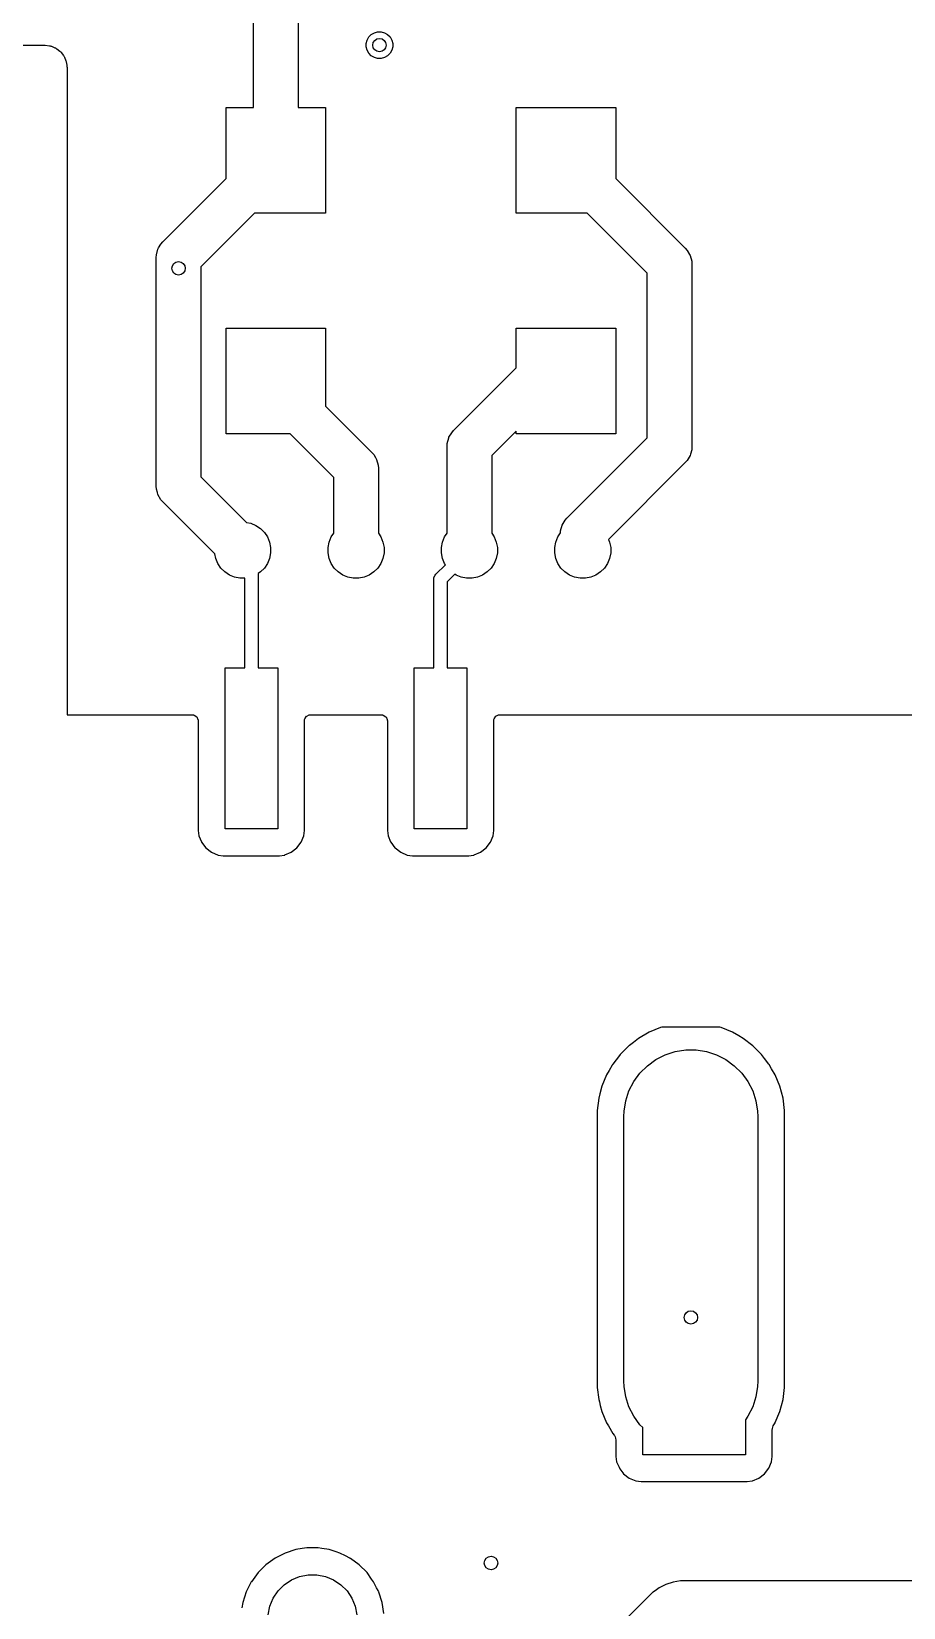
# Model space of a CAD drawing. Header units: inches. Extents: x 1.32 to 5.22, y -7.01 to -1.14.
# Drawn here: x 3.414 to 4.183, y -5.216 to -3.827 of the extents above; entities that cross this region are included whole.
import ezdxf

# ---------------------------------------------------------------- set-up
doc = ezdxf.new("R2010")
doc.units = ezdxf.units.IN
doc.header["$MEASUREMENT"] = 0
doc.layers.add('B.Cu', color=153, linetype='CONTINUOUS', true_color=0x4d7fc4)

msp = doc.modelspace()

# ---------------------------------------------------------------- linework, layer by layer
at = {"layer": 'B.Cu', "linetype": 'CONTINUOUS'}
for p, q in [((3.6094, -3.8936), (3.6094, -3.7992)), ((3.6488, -3.7992), (3.6488, -3.8936)), ((3.7088, -3.837), (3.7096, -3.8341)), ((3.7096, -3.8341), (3.7111, -3.8314)), ((3.7111, -3.8314), (3.7133, -3.8292)), ((3.7133, -3.8292), (3.716, -3.8277)), ((3.716, -3.8277), (3.7189, -3.8269)), ((3.7189, -3.8269), (3.722, -3.8269)), ((3.722, -3.8269), (3.725, -3.8277)), ((3.725, -3.8277), (3.7277, -3.8292)), ((3.7277, -3.8292), (3.7298, -3.8314)), ((3.7298, -3.8314), (3.7314, -3.8341)), ((3.7314, -3.8341), (3.7322, -3.837)), ((3.0906, -3.8386), (3.4247, -3.8386)), ((3.4247, -3.8386), (3.425, -3.8386)), ((3.425, -3.8386), (3.4254, -3.8386)), ((3.4254, -3.8386), (3.4257, -3.8386)), ((3.4257, -3.8386), (3.4293, -3.8391)), ((3.4293, -3.8391), (3.43, -3.8393)), ((3.43, -3.8393), (3.4306, -3.8394)), ((3.4306, -3.8394), (3.4312, -3.8396)), ((3.4312, -3.8396), (3.4342, -3.8409)), ((3.4342, -3.8409), (3.4347, -3.8411)), ((3.4347, -3.8411), (3.4353, -3.8415)), ((3.4353, -3.8415), (3.4358, -3.8418)), ((3.4358, -3.8418), (3.4384, -3.8438)), ((3.4384, -3.8438), (3.4388, -3.8442)), ((3.4388, -3.8442), (3.4393, -3.8446)), ((3.4393, -3.8446), (3.4397, -3.8451)), ((3.4397, -3.8451), (3.4417, -3.8477)), ((3.4417, -3.8477), (3.442, -3.8482)), ((3.442, -3.8482), (3.4423, -3.8487)), ((3.4423, -3.8487), (3.4426, -3.8493)), ((3.4426, -3.8493), (3.4438, -3.8523)), ((3.7088, -3.8401), (3.7088, -3.837)), ((3.7096, -3.8431), (3.7088, -3.8401)), ((3.7111, -3.8458), (3.7096, -3.8431)), ((3.7133, -3.848), (3.7111, -3.8458)), ((3.716, -3.8495), (3.7133, -3.848)), ((3.7189, -3.8503), (3.716, -3.8495)), ((3.725, -3.8495), (3.722, -3.8503)), ((3.7277, -3.848), (3.725, -3.8495)), ((3.7298, -3.8458), (3.7277, -3.848)), ((3.7314, -3.8431), (3.7298, -3.8458)), ((3.7322, -3.8401), (3.7314, -3.8431)), ((3.7322, -3.837), (3.7322, -3.8401)), ((3.4438, -3.8523), (3.444, -3.8529)), ((3.444, -3.8529), (3.4442, -3.8535)), ((3.4442, -3.8535), (3.4443, -3.8541)), ((3.4443, -3.8541), (3.4447, -3.8568)), ((3.4447, -3.8568), (3.4447, -3.8568)), ((3.4447, -3.8568), (3.4448, -3.8578)), ((3.4448, -3.8578), (3.4449, -3.8581)), ((3.4449, -3.8581), (3.4449, -3.8584)), ((3.4449, -3.8584), (3.4449, -3.8587)), ((3.4449, -3.8587), (3.4449, -4.4291)), ((3.722, -3.8503), (3.7189, -3.8503)), ((3.5852, -3.9563), (3.5852, -3.8936)), ((3.5852, -3.8936), (3.6094, -3.8936)), ((3.6488, -3.8936), (3.673, -3.8936)), ((3.673, -3.8936), (3.673, -3.9869)), ((3.8411, -3.9869), (3.8411, -3.8936)), ((3.8411, -3.8936), (3.9289, -3.8936)), ((3.9289, -3.8936), (3.9289, -3.9563)), ((3.5294, -4.0121), (3.5852, -3.9563)), ((3.9289, -3.9563), (3.9903, -4.0177)), ((3.6103, -3.9869), (3.563, -4.0342)), ((3.673, -3.9869), (3.6103, -3.9869)), ((3.9038, -3.9869), (3.8411, -3.9869)), ((3.9567, -4.0398), (3.9038, -3.9869)), ((3.5257, -4.0174), (3.5277, -4.014)), ((3.5277, -4.014), (3.5294, -4.0121)), ((3.5277, -4.014), (3.5277, -4.014)), ((3.5236, -4.026), (3.5238, -4.0235)), ((3.5236, -4.0354), (3.5236, -4.026)), ((3.5238, -4.0235), (3.5251, -4.0185)), ((3.5238, -4.0235), (3.5238, -4.0235)), ((3.5251, -4.0185), (3.5257, -4.0174)), ((3.9903, -4.0177), (3.992, -4.0196)), ((3.992, -4.0196), (3.992, -4.0196)), ((3.992, -4.0196), (3.9941, -4.0232)), ((3.9941, -4.0232), (3.9946, -4.0241)), ((3.9946, -4.0241), (3.9959, -4.029)), ((3.9959, -4.029), (3.9959, -4.029)), ((3.9959, -4.029), (3.9961, -4.0316)), ((3.5236, -4.2275), (3.5236, -4.0354)), ((3.563, -4.0342), (3.563, -4.0354)), ((3.563, -4.0354), (3.563, -4.2194)), ((3.9567, -4.1848), (3.9567, -4.0398)), ((3.9961, -4.0316), (3.9961, -4.1929)), ((3.5852, -4.1814), (3.5852, -4.0881)), ((3.5852, -4.0881), (3.673, -4.0881)), ((3.673, -4.0881), (3.673, -4.157)), ((3.8411, -4.1232), (3.8411, -4.0881)), ((3.8411, -4.0881), (3.9289, -4.0881)), ((3.9289, -4.0881), (3.9289, -4.1814)), ((3.7859, -4.1784), (3.8411, -4.1232)), ((3.673, -4.157), (3.7137, -4.1977)), ((3.6417, -4.1814), (3.5852, -4.1814)), ((3.6801, -4.2198), (3.6417, -4.1814)), ((3.7818, -4.1844), (3.7842, -4.1804)), ((3.7842, -4.1804), (3.7859, -4.1784)), ((3.7842, -4.1804), (3.7842, -4.1804)), ((3.8411, -4.1789), (3.8195, -4.2005)), ((3.8411, -4.1814), (3.8411, -4.1789)), ((3.9289, -4.1814), (3.8411, -4.1814)), ((3.7801, -4.1923), (3.7803, -4.1898)), ((3.7801, -4.269), (3.7801, -4.1923)), ((3.7803, -4.1898), (3.7816, -4.1848)), ((3.7803, -4.1898), (3.7803, -4.1898)), ((3.7816, -4.1848), (3.7818, -4.1844)), ((3.8859, -4.2556), (3.9567, -4.1848)), ((3.9959, -4.1955), (3.9949, -4.1992)), ((3.9961, -4.1929), (3.9959, -4.1955)), ((3.9959, -4.1955), (3.9959, -4.1955)), ((3.7137, -4.1977), (3.7154, -4.1996)), ((3.7154, -4.1996), (3.7154, -4.1996)), ((3.7154, -4.1996), (3.7169, -4.2023)), ((3.7169, -4.2023), (3.718, -4.2041)), ((3.718, -4.2041), (3.7193, -4.209)), ((3.7193, -4.209), (3.7193, -4.209)), ((3.7193, -4.209), (3.7195, -4.2116)), ((3.8195, -4.2005), (3.8195, -4.269)), ((3.9903, -4.2068), (3.9226, -4.2745)), ((3.992, -4.2049), (3.9903, -4.2068)), ((3.9946, -4.2004), (3.992, -4.2049)), ((3.992, -4.2049), (3.992, -4.2049)), ((3.9949, -4.1992), (3.9946, -4.2004)), ((3.563, -4.2194), (3.6031, -4.2595)), ((3.6801, -4.269), (3.6801, -4.2198)), ((3.7195, -4.2116), (3.7195, -4.269)), ((3.5238, -4.2301), (3.5236, -4.2275)), ((3.5246, -4.2332), (3.5238, -4.2301)), ((3.5238, -4.2301), (3.5238, -4.2301)), ((3.5251, -4.235), (3.5246, -4.2332)), ((3.5277, -4.2395), (3.5251, -4.235)), ((3.5294, -4.2414), (3.5277, -4.2395)), ((3.5277, -4.2395), (3.5277, -4.2395)), ((3.5753, -4.2873), (3.5294, -4.2414)), ((3.6031, -4.2595), (3.607, -4.2603)), ((3.607, -4.2603), (3.6115, -4.2621)), ((3.6115, -4.2621), (3.6155, -4.2648)), ((3.6155, -4.2648), (3.619, -4.2683)), ((3.8803, -4.2669), (3.8816, -4.262)), ((3.8816, -4.262), (3.8842, -4.2575)), ((3.8842, -4.2575), (3.8859, -4.2556)), ((3.619, -4.2683), (3.6217, -4.2723)), ((3.6217, -4.2723), (3.6235, -4.2768)), ((3.6235, -4.2768), (3.6245, -4.2816)), ((3.6751, -4.2816), (3.6761, -4.2768)), ((3.6761, -4.2768), (3.6779, -4.2723)), ((3.6779, -4.2723), (3.6801, -4.269)), ((3.7195, -4.269), (3.7217, -4.2723)), ((3.7217, -4.2723), (3.7235, -4.2768)), ((3.7235, -4.2768), (3.7245, -4.2816)), ((3.7751, -4.2816), (3.7761, -4.2768)), ((3.7761, -4.2768), (3.7779, -4.2723)), ((3.7779, -4.2723), (3.7801, -4.269)), ((3.8195, -4.269), (3.8217, -4.2723)), ((3.8217, -4.2723), (3.8235, -4.2768)), ((3.8235, -4.2768), (3.8245, -4.2816)), ((3.8751, -4.2816), (3.8761, -4.2768)), ((3.8761, -4.2768), (3.8779, -4.2723)), ((3.8779, -4.2723), (3.8803, -4.2688)), ((3.8803, -4.2688), (3.8803, -4.2669)), ((3.9226, -4.2745), (3.9235, -4.2768)), ((3.9235, -4.2768), (3.9245, -4.2816)), ((3.5761, -4.2912), (3.5753, -4.2873)), ((3.5779, -4.2957), (3.5761, -4.2912)), ((3.6235, -4.2912), (3.6217, -4.2957)), ((3.6245, -4.2864), (3.6235, -4.2912)), ((3.6245, -4.2816), (3.6245, -4.2864)), ((3.6751, -4.2864), (3.6751, -4.2816)), ((3.6761, -4.2912), (3.6751, -4.2864)), ((3.6779, -4.2957), (3.6761, -4.2912)), ((3.7235, -4.2912), (3.7217, -4.2957)), ((3.7245, -4.2864), (3.7235, -4.2912)), ((3.7245, -4.2816), (3.7245, -4.2864)), ((3.7751, -4.2864), (3.7751, -4.2816)), ((3.7761, -4.2912), (3.7751, -4.2864)), ((3.7779, -4.2957), (3.7761, -4.2912)), ((3.8235, -4.2912), (3.8217, -4.2957)), ((3.8245, -4.2864), (3.8235, -4.2912)), ((3.8245, -4.2816), (3.8245, -4.2864)), ((3.8751, -4.2864), (3.8751, -4.2816)), ((3.8761, -4.2912), (3.8751, -4.2864)), ((3.8779, -4.2957), (3.8761, -4.2912)), ((3.9235, -4.2912), (3.9217, -4.2957)), ((3.9245, -4.2864), (3.9235, -4.2912)), ((3.9245, -4.2816), (3.9245, -4.2864)), ((3.5806, -4.2997), (3.5779, -4.2957)), ((3.5841, -4.3032), (3.5806, -4.2997)), ((3.5881, -4.3059), (3.5841, -4.3032)), ((3.5926, -4.3077), (3.5881, -4.3059)), ((3.5974, -4.3087), (3.5926, -4.3077)), ((3.6155, -4.3032), (3.6134, -4.3046)), ((3.6134, -4.3046), (3.6134, -4.3876)), ((3.619, -4.2997), (3.6155, -4.3032)), ((3.6217, -4.2957), (3.619, -4.2997)), ((3.6806, -4.2997), (3.6779, -4.2957)), ((3.6841, -4.3032), (3.6806, -4.2997)), ((3.6881, -4.3059), (3.6841, -4.3032)), ((3.6926, -4.3077), (3.6881, -4.3059)), ((3.6974, -4.3087), (3.6926, -4.3077)), ((3.707, -4.3077), (3.7022, -4.3087)), ((3.7115, -4.3059), (3.707, -4.3077)), ((3.7155, -4.3032), (3.7115, -4.3059)), ((3.719, -4.2997), (3.7155, -4.3032)), ((3.7217, -4.2957), (3.719, -4.2997)), ((3.7685, -4.3094), (3.7686, -4.3082)), ((3.7686, -4.3082), (3.7695, -4.3061)), ((3.7695, -4.3061), (3.7702, -4.3052)), ((3.7695, -4.3061), (3.7695, -4.3061)), ((3.7702, -4.3052), (3.7786, -4.2968)), ((3.7786, -4.2968), (3.7779, -4.2957)), ((3.787, -4.3051), (3.7803, -4.3118)), ((3.7881, -4.3059), (3.787, -4.3051)), ((3.7926, -4.3077), (3.7881, -4.3059)), ((3.7974, -4.3087), (3.7926, -4.3077)), ((3.807, -4.3077), (3.8022, -4.3087)), ((3.8115, -4.3059), (3.807, -4.3077)), ((3.8155, -4.3032), (3.8115, -4.3059)), ((3.819, -4.2997), (3.8155, -4.3032)), ((3.8217, -4.2957), (3.819, -4.2997)), ((3.8806, -4.2997), (3.8779, -4.2957)), ((3.8841, -4.3032), (3.8806, -4.2997)), ((3.8881, -4.3059), (3.8841, -4.3032)), ((3.8926, -4.3077), (3.8881, -4.3059)), ((3.8974, -4.3087), (3.8926, -4.3077)), ((3.907, -4.3077), (3.9022, -4.3087)), ((3.9115, -4.3059), (3.907, -4.3077)), ((3.9155, -4.3032), (3.9115, -4.3059)), ((3.919, -4.2997), (3.9155, -4.3032)), ((3.9217, -4.2957), (3.919, -4.2997)), ((3.6016, -4.3087), (3.5974, -4.3087)), ((3.6016, -4.3876), (3.6016, -4.3087)), ((3.7022, -4.3087), (3.6974, -4.3087)), ((3.7685, -4.3876), (3.7685, -4.3094)), ((3.7803, -4.3118), (3.7803, -4.3876)), ((3.8022, -4.3087), (3.7974, -4.3087)), ((3.9022, -4.3087), (3.8974, -4.3087)), ((3.5843, -4.5297), (3.5843, -4.3876)), ((3.5843, -4.3876), (3.6016, -4.3876)), ((3.6134, -4.3876), (3.6307, -4.3876)), ((3.6307, -4.3876), (3.6307, -4.5297)), ((3.7512, -4.5297), (3.7512, -4.3876)), ((3.7512, -4.3876), (3.7685, -4.3876)), ((3.7803, -4.3876), (3.7976, -4.3876)), ((3.7976, -4.3876), (3.7976, -4.5297)), ((3.4449, -4.4291), (3.555, -4.4291)), ((3.555, -4.4291), (3.5564, -4.4293)), ((3.5564, -4.4293), (3.557, -4.4295)), ((3.557, -4.4295), (3.5593, -4.431)), ((3.5593, -4.431), (3.5594, -4.431)), ((3.5594, -4.431), (3.5604, -4.4332)), ((3.5604, -4.4332), (3.5605, -4.4335)), ((3.5605, -4.4335), (3.5606, -4.4345)), ((3.6544, -4.4347), (3.6545, -4.4333)), ((3.6545, -4.4333), (3.6547, -4.4328)), ((3.6547, -4.4328), (3.6562, -4.4304)), ((3.6562, -4.4304), (3.6562, -4.4304)), ((3.6562, -4.4304), (3.6563, -4.4304)), ((3.6563, -4.4304), (3.6584, -4.4293)), ((3.6584, -4.4293), (3.6587, -4.4292)), ((3.6587, -4.4292), (3.6598, -4.4291)), ((3.6598, -4.4291), (3.722, -4.4291)), ((3.722, -4.4291), (3.7233, -4.4293)), ((3.7233, -4.4293), (3.7239, -4.4295)), ((3.7239, -4.4295), (3.7262, -4.431)), ((3.7262, -4.431), (3.7263, -4.431)), ((3.7263, -4.431), (3.7274, -4.4332)), ((3.7274, -4.4332), (3.7274, -4.4335)), ((3.7274, -4.4335), (3.7275, -4.4345)), ((3.8213, -4.4347), (3.8215, -4.4333)), ((3.8215, -4.4333), (3.8217, -4.4328)), ((3.8217, -4.4328), (3.8231, -4.4304)), ((3.8231, -4.4304), (3.8231, -4.4304)), ((3.8231, -4.4304), (3.8232, -4.4304)), ((3.8232, -4.4304), (3.8254, -4.4293)), ((3.8254, -4.4293), (3.8256, -4.4292)), ((3.8256, -4.4292), (3.8267, -4.4291)), ((3.8267, -4.4291), (4.275, -4.4291)), ((3.5606, -4.4345), (3.5606, -4.5313)), ((3.6544, -4.5313), (3.6544, -4.4347)), ((3.7275, -4.4345), (3.7275, -4.5313)), ((3.8213, -4.5313), (3.8213, -4.4347)), ((3.6307, -4.5297), (3.5843, -4.5297)), ((3.7976, -4.5297), (3.7512, -4.5297)), ((3.5606, -4.5313), (3.5612, -4.5359)), ((3.5612, -4.5359), (3.5612, -4.5359)), ((3.5612, -4.5359), (3.5612, -4.5359)), ((3.5612, -4.5359), (3.5612, -4.5359)), ((3.5612, -4.5359), (3.5612, -4.5359)), ((3.5612, -4.5359), (3.5612, -4.5359)), ((3.5612, -4.5359), (3.5634, -4.5412)), ((3.5634, -4.5412), (3.5636, -4.5416)), ((3.5636, -4.5416), (3.5636, -4.5416)), ((3.5636, -4.5416), (3.5672, -4.5464)), ((3.6476, -4.5466), (3.6514, -4.5416)), ((3.6514, -4.5416), (3.6537, -4.5359)), ((3.6537, -4.5359), (3.6544, -4.5313)), ((3.7275, -4.5313), (3.7281, -4.5359)), ((3.7281, -4.5359), (3.7281, -4.5359)), ((3.7281, -4.5359), (3.7281, -4.5359)), ((3.7281, -4.5359), (3.7281, -4.5359)), ((3.7281, -4.5359), (3.7281, -4.5359)), ((3.7281, -4.5359), (3.7281, -4.5359)), ((3.7281, -4.5359), (3.7303, -4.5412)), ((3.7303, -4.5412), (3.7305, -4.5416)), ((3.7305, -4.5416), (3.7305, -4.5416)), ((3.7305, -4.5416), (3.7341, -4.5464)), ((3.8145, -4.5466), (3.8183, -4.5416)), ((3.8183, -4.5416), (3.8207, -4.5359)), ((3.8207, -4.5359), (3.8213, -4.5313)), ((3.5672, -4.5464), (3.5674, -4.5466)), ((3.5674, -4.5466), (3.5723, -4.5504)), ((3.5723, -4.5504), (3.5781, -4.5528)), ((3.5781, -4.5528), (3.5827, -4.5534)), ((3.5827, -4.5534), (3.6323, -4.5534)), ((3.6323, -4.5534), (3.6366, -4.5528)), ((3.6323, -4.5534), (3.6323, -4.5534)), ((3.6323, -4.5534), (3.6323, -4.5534)), ((3.6366, -4.5528), (3.6367, -4.5528)), ((3.6367, -4.5528), (3.6369, -4.5528)), ((3.6369, -4.5528), (3.637, -4.5527)), ((3.637, -4.5527), (3.6426, -4.5504)), ((3.6426, -4.5504), (3.6476, -4.5466)), ((3.7341, -4.5464), (3.7343, -4.5466)), ((3.7343, -4.5466), (3.7393, -4.5504)), ((3.7393, -4.5504), (3.745, -4.5528)), ((3.745, -4.5528), (3.7496, -4.5534)), ((3.7496, -4.5534), (3.7992, -4.5534)), ((3.7992, -4.5534), (3.8035, -4.5528)), ((3.7992, -4.5534), (3.7992, -4.5534)), ((3.7992, -4.5534), (3.7992, -4.5534)), ((3.8035, -4.5528), (3.8037, -4.5528)), ((3.8037, -4.5528), (3.8038, -4.5528)), ((3.8038, -4.5528), (3.804, -4.5527)), ((3.804, -4.5527), (3.8096, -4.5504)), ((3.8096, -4.5504), (3.8145, -4.5466)), ((3.9585, -4.7091), (3.9491, -4.7146)), ((3.9685, -4.705), (3.9585, -4.7091)), ((3.9585, -4.7091), (3.9585, -4.7091)), ((3.9695, -4.7047), (3.9685, -4.705)), ((4.0208, -4.7047), (3.9695, -4.7047)), ((4.0218, -4.705), (4.0208, -4.7047)), ((4.0318, -4.7091), (4.0218, -4.705)), ((4.0218, -4.705), (4.0218, -4.705)), ((4.0218, -4.705), (4.0218, -4.705)), ((4.0375, -4.7124), (4.0318, -4.7091)), ((4.0318, -4.7091), (4.0318, -4.7091)), ((3.9405, -4.7212), (3.9329, -4.7288)), ((3.9411, -4.7207), (3.9405, -4.7212)), ((3.9405, -4.7212), (3.9405, -4.7212)), ((3.9405, -4.7212), (3.9405, -4.7212)), ((3.9445, -4.7181), (3.9411, -4.7207)), ((3.9491, -4.7146), (3.9445, -4.7181)), ((3.9491, -4.7146), (3.9491, -4.7146)), ((3.9814, -4.726), (3.9906, -4.7246)), ((3.9906, -4.7246), (3.9998, -4.7246)), ((3.9998, -4.7246), (4.009, -4.726)), ((4.0412, -4.7146), (4.0375, -4.7124)), ((4.0375, -4.7124), (4.0375, -4.7124)), ((4.0413, -4.7146), (4.0412, -4.7146)), ((4.0412, -4.7146), (4.0412, -4.7146)), ((4.0498, -4.7212), (4.0413, -4.7146)), ((4.0575, -4.7288), (4.0498, -4.7212)), ((4.0498, -4.7212), (4.0498, -4.7212)), ((3.9259, -4.738), (3.9232, -4.7427)), ((3.926, -4.7378), (3.9259, -4.738)), ((3.9259, -4.738), (3.9259, -4.738)), ((3.9261, -4.7376), (3.926, -4.7378)), ((3.9263, -4.7374), (3.9261, -4.7376)), ((3.9322, -4.7297), (3.9263, -4.7374)), ((3.9329, -4.7288), (3.9322, -4.7297)), ((3.9329, -4.7288), (3.9329, -4.7288)), ((3.9329, -4.7288), (3.9329, -4.7288)), ((3.9329, -4.7288), (3.9329, -4.7288)), ((3.9503, -4.7451), (3.9568, -4.7386)), ((3.9568, -4.7386), (3.9643, -4.7331)), ((3.9643, -4.7331), (3.9726, -4.7289)), ((3.9726, -4.7289), (3.9814, -4.726)), ((4.009, -4.726), (4.0178, -4.7289)), ((4.0178, -4.7289), (4.026, -4.7331)), ((4.026, -4.7331), (4.0335, -4.7386)), ((4.0335, -4.7386), (4.0401, -4.7451)), ((4.0601, -4.7323), (4.0575, -4.7288)), ((4.0575, -4.7288), (4.0575, -4.7288)), ((4.0575, -4.7288), (4.0575, -4.7288)), ((4.0575, -4.7288), (4.0575, -4.7288)), ((4.0641, -4.7374), (4.0601, -4.7323)), ((4.0642, -4.7376), (4.0641, -4.7374)), ((4.0663, -4.7413), (4.0642, -4.7376)), ((3.9209, -4.7468), (3.9167, -4.7568)), ((3.9232, -4.7427), (3.9209, -4.7468)), ((3.9209, -4.7468), (3.9209, -4.7468)), ((3.9209, -4.7468), (3.9209, -4.7468)), ((3.9406, -4.7609), (3.9448, -4.7526)), ((3.9448, -4.7526), (3.9503, -4.7451)), ((4.0401, -4.7451), (4.0455, -4.7526)), ((4.0455, -4.7526), (4.0497, -4.7609)), ((4.0694, -4.7467), (4.0663, -4.7413)), ((4.0663, -4.7413), (4.0663, -4.7413)), ((4.0695, -4.7467), (4.0694, -4.7467)), ((4.0695, -4.7468), (4.0695, -4.7467)), ((4.0737, -4.7568), (4.0695, -4.7468)), ((4.0695, -4.7468), (4.0695, -4.7468)), ((3.9149, -4.7635), (3.9139, -4.7672)), ((3.9167, -4.7568), (3.9149, -4.7635)), ((3.9167, -4.7568), (3.9167, -4.7568)), ((3.9378, -4.7697), (3.9406, -4.7609)), ((4.0497, -4.7609), (4.0526, -4.7697)), ((4.0765, -4.7673), (4.0737, -4.7568)), ((3.9139, -4.7673), (3.9125, -4.778)), ((3.9125, -4.778), (3.9125, -4.778)), ((3.9125, -4.778), (3.9125, -5.0223)), ((3.9139, -4.7672), (3.9139, -4.7672)), ((3.9139, -4.7672), (3.9139, -4.7673)), ((3.9139, -4.7673), (3.9139, -4.7673)), ((3.9361, -4.7835), (3.9363, -4.7788)), ((3.9363, -4.7788), (3.9378, -4.7697)), ((4.0526, -4.7697), (4.0541, -4.7788)), ((4.0541, -4.7788), (4.0542, -4.7835)), ((4.0779, -4.778), (4.0765, -4.7673)), ((4.0779, -4.9552), (4.0779, -4.778)), ((3.9361, -4.9606), (3.9361, -4.7835)), ((4.0542, -4.7835), (4.0542, -4.9606)), ((3.9361, -5.0168), (3.9361, -4.9606)), ((4.0542, -4.9606), (4.0542, -5.0168)), ((4.0779, -5.0223), (4.0779, -4.9552)), ((3.9363, -5.0215), (3.9361, -5.0168)), ((4.0542, -5.0168), (4.0541, -5.0215)), ((3.9125, -5.0223), (3.9125, -5.0223)), ((3.9125, -5.0223), (3.9139, -5.033)), ((3.9378, -5.0306), (3.9363, -5.0215)), ((3.9406, -5.0394), (3.9378, -5.0306)), ((4.0526, -5.0306), (4.0497, -5.0394)), ((4.0541, -5.0215), (4.0526, -5.0306)), ((4.0765, -5.033), (4.0779, -5.0223)), ((3.9139, -5.033), (3.9139, -5.033)), ((3.9139, -5.033), (3.9139, -5.033)), ((3.9139, -5.033), (3.9145, -5.0351)), ((3.9145, -5.0351), (3.9153, -5.0382)), ((3.9153, -5.0382), (3.9167, -5.0435)), ((3.9167, -5.0435), (3.9209, -5.0535)), ((3.9448, -5.0477), (3.9406, -5.0394)), ((4.0497, -5.0394), (4.0455, -5.0477)), ((4.0696, -5.0532), (4.0737, -5.0435)), ((4.0737, -5.0435), (4.0765, -5.033)), ((3.9209, -5.0535), (3.9209, -5.0535)), ((3.9209, -5.0535), (3.9225, -5.0563)), ((3.9225, -5.0563), (3.9263, -5.0629)), ((3.9503, -5.0552), (3.9448, -5.0477)), ((3.9528, -5.0577), (3.9503, -5.0552)), ((3.9528, -5.0817), (3.9528, -5.0577)), ((4.0455, -5.0477), (4.0433, -5.0508)), ((4.0433, -5.0508), (4.0433, -5.0817)), ((4.0669, -5.0599), (4.0671, -5.0586)), ((4.0671, -5.0586), (4.0674, -5.0574)), ((4.0674, -5.0574), (4.0679, -5.0563)), ((4.0679, -5.0563), (4.0694, -5.0536)), ((4.0694, -5.0536), (4.0695, -5.0535)), ((4.0695, -5.0535), (4.0696, -5.0534)), ((4.0696, -5.0534), (4.0696, -5.0532)), ((3.9263, -5.0629), (3.9263, -5.0629)), ((3.9263, -5.0629), (3.9263, -5.0629)), ((3.9263, -5.0629), (3.9263, -5.0629)), ((3.9263, -5.0629), (3.9274, -5.0643)), ((3.9274, -5.0643), (3.9277, -5.0647)), ((3.9277, -5.0647), (3.9284, -5.0659)), ((3.9284, -5.0659), (3.9288, -5.067)), ((3.9288, -5.067), (3.9291, -5.0688)), ((3.9291, -5.0688), (3.9291, -5.0832)), ((4.0669, -5.0832), (4.0669, -5.0599)), ((3.9291, -5.0832), (3.9297, -5.0879)), ((4.0433, -5.0817), (3.9528, -5.0817)), ((4.0663, -5.0879), (4.0669, -5.0832)), ((3.9297, -5.0879), (3.9297, -5.0879)), ((3.9297, -5.0879), (3.9297, -5.0879)), ((3.9297, -5.0879), (3.9297, -5.0879)), ((3.9297, -5.0879), (3.9318, -5.0928)), ((3.9318, -5.0928), (3.9318, -5.0928)), ((3.9318, -5.0928), (3.9321, -5.0936)), ((3.9321, -5.0936), (3.9321, -5.0936)), ((3.9321, -5.0936), (3.9321, -5.0936)), ((3.9321, -5.0936), (3.9325, -5.0941)), ((3.9325, -5.0941), (3.9353, -5.0977)), ((3.9353, -5.0977), (3.9359, -5.0986)), ((3.9359, -5.0986), (3.9408, -5.1023)), ((4.0552, -5.1023), (4.0602, -5.0986)), ((4.0602, -5.0986), (4.064, -5.0936)), ((4.064, -5.0936), (4.0663, -5.0879)), ((3.9408, -5.1023), (3.9466, -5.1047)), ((3.9466, -5.1047), (3.9512, -5.1053)), ((3.9512, -5.1053), (4.0449, -5.1053)), ((4.0449, -5.1053), (4.0492, -5.1048)), ((4.0449, -5.1053), (4.0449, -5.1053)), ((4.0449, -5.1053), (4.0449, -5.1053)), ((4.0492, -5.1048), (4.0493, -5.1048)), ((4.0493, -5.1048), (4.0495, -5.1047)), ((4.0495, -5.1047), (4.0496, -5.1047)), ((4.0496, -5.1047), (4.0552, -5.1023)), ((3.6372, -5.1684), (3.6325, -5.1708)), ((3.6467, -5.1653), (3.6372, -5.1684)), ((3.6372, -5.1684), (3.6372, -5.1684)), ((3.6522, -5.1644), (3.6467, -5.1653)), ((3.6467, -5.1653), (3.6467, -5.1653)), ((3.6565, -5.1638), (3.6522, -5.1644)), ((3.6522, -5.1644), (3.6522, -5.1644)), ((3.6664, -5.1638), (3.6565, -5.1638)), ((3.6565, -5.1638), (3.6565, -5.1638)), ((3.6696, -5.1643), (3.6664, -5.1638)), ((3.6664, -5.1638), (3.6664, -5.1638)), ((3.6762, -5.1653), (3.6696, -5.1643)), ((3.6823, -5.1673), (3.6762, -5.1653)), ((3.6856, -5.1684), (3.6823, -5.1673)), ((3.6904, -5.1708), (3.6856, -5.1684)), ((3.6204, -5.1787), (3.6134, -5.1857)), ((3.6284, -5.1729), (3.6204, -5.1787)), ((3.6204, -5.1787), (3.6204, -5.1787)), ((3.6325, -5.1708), (3.6284, -5.1729)), ((3.6944, -5.1729), (3.6904, -5.1708)), ((3.6947, -5.1731), (3.6944, -5.1729)), ((3.6944, -5.1729), (3.6944, -5.1729)), ((3.6948, -5.1731), (3.6947, -5.1731)), ((3.7025, -5.1787), (3.6948, -5.1731)), ((3.7095, -5.1857), (3.7025, -5.1787)), ((3.7025, -5.1787), (3.7025, -5.1787)), ((3.7025, -5.1787), (3.7025, -5.1787)), ((3.7025, -5.1787), (3.7025, -5.1787)), ((3.6074, -5.1939), (3.603, -5.2026)), ((3.6075, -5.1937), (3.6074, -5.1939)), ((3.6134, -5.1857), (3.6075, -5.1937)), ((3.6134, -5.1857), (3.6134, -5.1857)), ((3.631, -5.2018), (3.6364, -5.1963)), ((3.6364, -5.1963), (3.6429, -5.1921)), ((3.6429, -5.1921), (3.65, -5.1891)), ((3.65, -5.1891), (3.6576, -5.1876)), ((3.6576, -5.1876), (3.6653, -5.1876)), ((3.6653, -5.1876), (3.6728, -5.1891)), ((3.6728, -5.1891), (3.68, -5.1921)), ((3.68, -5.1921), (3.6864, -5.1963)), ((3.6864, -5.1963), (3.6919, -5.2018)), ((3.7135, -5.1913), (3.7095, -5.1857)), ((3.7095, -5.1857), (3.7095, -5.1857)), ((3.7095, -5.1857), (3.7095, -5.1857)), ((3.7095, -5.1857), (3.7095, -5.1857)), ((3.7153, -5.1937), (3.7135, -5.1913)), ((3.718, -5.1991), (3.7153, -5.1937)), ((3.9731, -5.1961), (3.9671, -5.1992)), ((3.9796, -5.194), (3.9731, -5.1961)), ((3.9859, -5.193), (3.9796, -5.194)), ((3.9796, -5.194), (3.9796, -5.194)), ((3.9864, -5.1929), (3.9859, -5.193)), ((3.9859, -5.193), (3.9859, -5.193)), ((3.9932, -5.1929), (3.9864, -5.1929)), ((4.6289, -5.1929), (3.9932, -5.1929)), ((3.603, -5.2026), (3.6, -5.212)), ((3.603, -5.2026), (3.603, -5.2026)), ((3.603, -5.2026), (3.603, -5.2026)), ((3.6237, -5.2153), (3.6267, -5.2082)), ((3.6267, -5.2082), (3.631, -5.2018)), ((3.6919, -5.2018), (3.6961, -5.2082)), ((3.6961, -5.2082), (3.6991, -5.2153)), ((3.7193, -5.2015), (3.718, -5.1991)), ((3.7197, -5.2023), (3.7193, -5.2015)), ((3.7197, -5.2024), (3.7197, -5.2023)), ((3.7198, -5.2025), (3.7197, -5.2024)), ((3.7198, -5.2026), (3.7198, -5.2025)), ((3.7199, -5.2028), (3.7198, -5.2026)), ((3.7229, -5.212), (3.7199, -5.2028)), ((3.9617, -5.203), (3.9111, -5.2536)), ((3.962, -5.2028), (3.9617, -5.203)), ((3.9648, -5.2008), (3.962, -5.2028)), ((3.9671, -5.1992), (3.9648, -5.2008)), ((3.6, -5.212), (3.5992, -5.2168)), ((3.6, -5.212), (3.6, -5.212)), ((3.6222, -5.2229), (3.6237, -5.2153)), ((3.6991, -5.2153), (3.7006, -5.2229)), ((3.7244, -5.2218), (3.7229, -5.212)), ((3.7229, -5.212), (3.7229, -5.212)), ((3.7229, -5.212), (3.7229, -5.212))]:
    msp.add_line(p, q, dxfattribs=at)
at = {"layer": 'B.Cu'}
for centre in [(3.7205, -3.8386), (3.5433, -4.0354), (3.9952, -4.9606), (3.8189, -5.1772)]:
    msp.add_circle(centre, 0.00591, dxfattribs=at)

doc.saveas('drawing.dxf')
